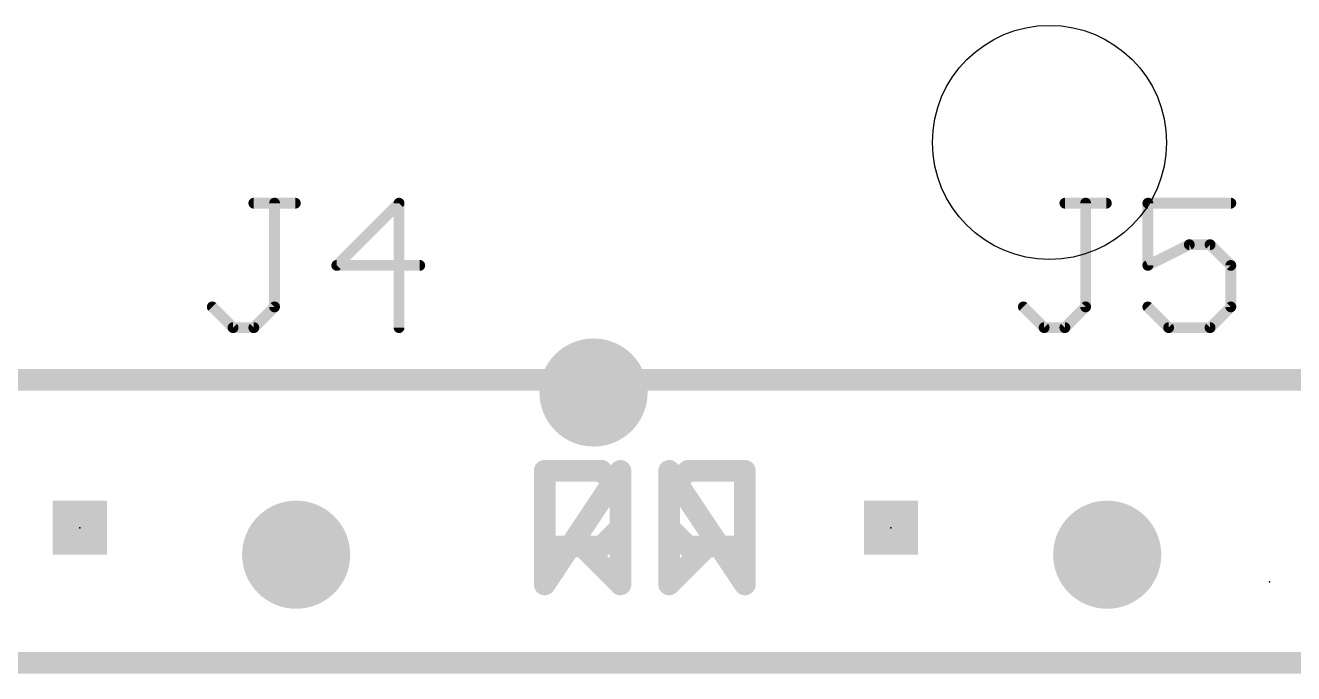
# Model space of a CAD drawing. Extents: x -8 to 103, y -21 to 29.
# Drawn here: x 28.7 to 40.61, y -0.1 to 5.99 of the extents above; entities that cross this region are included whole.
import ezdxf

# ---------------------------------------------------------------- set-up
doc = ezdxf.new("R2010")
doc.units = 0
for name, color, linetype in [('18', 110, 'CONTINUOUS'), ('20', 53, 'CONTINUOUS'), ('21', 41, 'CONTINUOUS'), ('22', 40, 'CONTINUOUS'), ('23', 53, 'CONTINUOUS'), ('24', 53, 'CONTINUOUS'), ('25', 253, 'CONTINUOUS'), ('51', 53, 'CONTINUOUS')]:
    doc.layers.add(name, color=color, linetype=linetype)

# ---------------------------------------------------------------- blocks, each defined once
blk = doc.blocks.new('RECT')
blk.add_solid([(-0.5, -0.5), (0.5, -0.5), (-0.5, 0.5), (0.5, 0.5)])
blk = doc.blocks.new('ROUNDV')
at = {"const_width": 0.5}
blk.add_lwpolyline([(0, -0.25, 1), (0, 0.25, 1), (0, -0.25)], format="xyb", dxfattribs=at)

msp = doc.modelspace()

# ---------------------------------------------------------------- linework, layer by layer
at = {"layer": '20', "const_width": 0.2032}
msp.add_lwpolyline([(0, 0), (45.72, 0)], dxfattribs=at)
at = {"layer": '20'}
msp.add_circle((38.32, 4.89), 1.1, dxfattribs=at)
at = {"layer": '21', "const_width": 0.2032}
for points in [[(24.72, 2.66), (45.72, 2.66)], [(33.5768, 0.7366), (33.5768, 1.8043)], [(33.5768, 1.8043), (34.1107, 1.8043)], [(34.1107, 1.8043), (34.2886, 1.6264)], [(34.7462, 0.7366), (34.7462, 1.8043)], [(34.7462, 1.8043), (35.458, 0.7366)], [(35.458, 0.7366), (35.458, 1.8043)], [(34.2886, 1.6264), (34.2886, 1.2705)], [(34.2886, 1.2705), (34.1107, 1.0925)], [(34.1107, 1.0925), (33.5768, 1.0925)], [(33.9327, 1.0925), (34.2886, 0.7366)]]:
    msp.add_lwpolyline(points, dxfattribs=at)
at = {"layer": '21', "const_width": 0.1016}
for points in [[(33.6276, 1.8043, 1), (33.526, 1.8043)], [(33.5768, 1.8551, 1), (33.5768, 1.7535)], [(34.1466, 1.8402, 1), (34.0747, 1.7684)], [(34.1107, 1.7535, 1), (34.1107, 1.8551)], [(34.797, 1.8043, 1), (34.6954, 1.8043)], [(34.7885, 1.8325, 1), (34.7039, 1.7761)], [(35.5088, 1.8043, 1), (35.4072, 1.8043)], [(34.3394, 1.6264, 1), (34.2378, 1.6264)], [(34.2527, 1.5904, 1), (34.3245, 1.6623)], [(34.2378, 1.2705, 1), (34.3394, 1.2705)], [(34.3245, 1.2345, 1), (34.2527, 1.3064)], [(33.5768, 1.1433, 1), (33.5768, 1.0417)], [(33.9686, 1.1284, 1), (33.8968, 1.0566)], [(34.1107, 1.0417, 1), (34.1107, 1.1433)], [(34.0747, 1.1284, 1), (34.1466, 1.0566)], [(33.526, 0.7366, 1), (33.6276, 0.7366)], [(34.2527, 0.7007, 1), (34.3245, 0.7725)], [(34.6954, 0.7366, 1), (34.797, 0.7366)], [(35.4072, 0.7366, 1), (35.5088, 0.7366)], [(35.4157, 0.7084, 1), (35.5003, 0.7648)]]:
    msp.add_lwpolyline(points, format="xyb", dxfattribs=at)
at = {"layer": '22', "const_width": 0.2032}
for points in [[(34.289, 1.8043), (33.5772, 0.7366)], [(33.5772, 0.7366), (33.5772, 1.8043)], [(34.289, 0.7366), (34.289, 1.8043)], [(34.9245, 1.8043), (34.7466, 1.6264)], [(35.4584, 1.8043), (34.9245, 1.8043)], [(35.4584, 0.7366), (35.4584, 1.8043)], [(34.7466, 1.6264), (34.7466, 1.2705)], [(34.7466, 1.2705), (34.9245, 1.0925)], [(35.1025, 1.0925), (34.7466, 0.7366)], [(34.9245, 1.0925), (35.4584, 1.0925)]]:
    msp.add_lwpolyline(points, dxfattribs=at)
at = {"layer": '22', "const_width": 0.1016}
for points in [[(33.628, 1.8043, 1), (33.5264, 1.8043)], [(34.3398, 1.8043, 1), (34.2382, 1.8043)], [(34.3313, 1.7761, 1), (34.2467, 1.8325)], [(34.9245, 1.8551, 1), (34.9245, 1.7535)], [(34.9605, 1.7684, 1), (34.8886, 1.8402)], [(35.5092, 1.8043, 1), (35.4076, 1.8043)], [(35.4584, 1.7535, 1), (35.4584, 1.8551)], [(34.7974, 1.6264, 1), (34.6958, 1.6264)], [(34.7107, 1.6623, 1), (34.7825, 1.5904)], [(34.7825, 1.3064, 1), (34.7107, 1.2345)], [(34.6958, 1.2705, 1), (34.7974, 1.2705)], [(34.9245, 1.1433, 1), (34.9245, 1.0417)], [(35.1384, 1.0566, 1), (35.0666, 1.1284)], [(35.4584, 1.0417, 1), (35.4584, 1.1433)], [(34.8886, 1.0566, 1), (34.9605, 1.1284)], [(33.5349, 0.7648, 1), (33.6195, 0.7084)], [(33.5264, 0.7366, 1), (33.628, 0.7366)], [(34.2382, 0.7366, 1), (34.3398, 0.7366)], [(34.7107, 0.7725, 1), (34.7825, 0.7007)], [(35.4076, 0.7366, 1), (35.5092, 0.7366)]]:
    msp.add_lwpolyline(points, format="xyb", dxfattribs=at)
at = {"layer": '23'}
for p in [(29.21, 1.27), (36.83, 1.27), (40.386, 0.762)]:
    msp.add_point(p, dxfattribs=at)
at = {"layer": '24'}
msp.add_point((40.386, 0.762), dxfattribs=at)
at = {"layer": '25', "const_width": 0.1016}
for points in [[(30.8444, 4.319), (31.2342, 4.319)], [(31.0393, 3.3445), (31.0393, 4.319)], [(32.2087, 4.319), (31.624, 3.7343)], [(32.2087, 3.1496), (32.2087, 4.319)], [(38.4644, 4.319), (38.8542, 4.319)], [(38.6593, 3.3445), (38.6593, 4.319)], [(40.0236, 4.319), (39.244, 4.319)], [(39.244, 4.319), (39.244, 3.7343)], [(39.244, 3.7343), (39.6338, 3.9292)], [(39.6338, 3.9292), (39.8287, 3.9292)], [(39.8287, 3.9292), (40.0236, 3.7343)], [(31.624, 3.7343), (32.4036, 3.7343)], [(40.0236, 3.7343), (40.0236, 3.3445)], [(30.4546, 3.3445), (30.6495, 3.1496)], [(30.8444, 3.1496), (31.0393, 3.3445)], [(38.0746, 3.3445), (38.2695, 3.1496)], [(38.4644, 3.1496), (38.6593, 3.3445)], [(39.4389, 3.1496), (39.244, 3.3445)], [(40.0236, 3.3445), (39.8287, 3.1496)], [(30.6495, 3.1496), (30.8444, 3.1496)], [(38.2695, 3.1496), (38.4644, 3.1496)], [(39.8287, 3.1496), (39.4389, 3.1496)]]:
    msp.add_lwpolyline(points, dxfattribs=at)
at = {"layer": '25', "const_width": 0.0508}
for points in [[(30.8444, 4.3444, 1), (30.8444, 4.2936)], [(31.0647, 4.319, 1), (31.0139, 4.319)], [(31.2342, 4.2936, 1), (31.2342, 4.3444)], [(32.2341, 4.319, 1), (32.1833, 4.319)], [(32.2267, 4.301, 1), (32.1907, 4.337)], [(38.4644, 4.3444, 1), (38.4644, 4.2936)], [(38.6847, 4.319, 1), (38.6339, 4.319)], [(38.8542, 4.2936, 1), (38.8542, 4.3444)], [(39.244, 4.3444, 1), (39.244, 4.2936)], [(39.2694, 4.319, 1), (39.2186, 4.319)], [(40.0236, 4.2936, 1), (40.0236, 4.3444)], [(39.6338, 3.9546, 1), (39.6338, 3.9038)], [(39.6452, 3.9065, 1), (39.6224, 3.9519)], [(39.8467, 3.9472, 1), (39.8107, 3.9112)], [(39.8287, 3.9038, 1), (39.8287, 3.9546)], [(31.606, 3.7523, 1), (31.642, 3.7163)], [(31.624, 3.7597, 1), (31.624, 3.7089)], [(32.4036, 3.7089, 1), (32.4036, 3.7597)], [(39.2326, 3.757, 1), (39.2554, 3.7116)], [(39.2186, 3.7343, 1), (39.2694, 3.7343)], [(40.049, 3.7343, 1), (39.9982, 3.7343)], [(40.0056, 3.7163, 1), (40.0416, 3.7523)], [(30.4726, 3.3625, 1), (30.4366, 3.3265)], [(31.0139, 3.3445, 1), (31.0647, 3.3445)], [(31.0573, 3.3265, 1), (31.0213, 3.3625)], [(38.0926, 3.3625, 1), (38.0566, 3.3265)], [(38.6339, 3.3445, 1), (38.6847, 3.3445)], [(38.6773, 3.3265, 1), (38.6413, 3.3625)], [(39.262, 3.3625, 1), (39.226, 3.3265)], [(39.9982, 3.3445, 1), (40.049, 3.3445)], [(40.0416, 3.3265, 1), (40.0056, 3.3625)], [(30.6495, 3.175, 1), (30.6495, 3.1242)], [(30.6315, 3.1316, 1), (30.6675, 3.1676)], [(30.8264, 3.1676, 1), (30.8624, 3.1316)], [(30.8444, 3.1242, 1), (30.8444, 3.175)], [(32.1833, 3.1496, 1), (32.2341, 3.1496)], [(38.2695, 3.175, 1), (38.2695, 3.1242)], [(38.2515, 3.1316, 1), (38.2875, 3.1676)], [(38.4464, 3.1676, 1), (38.4824, 3.1316)], [(38.4644, 3.1242, 1), (38.4644, 3.175)], [(39.4389, 3.175, 1), (39.4389, 3.1242)], [(39.4209, 3.1316, 1), (39.4569, 3.1676)], [(39.8107, 3.1676, 1), (39.8467, 3.1316)], [(39.8287, 3.1242, 1), (39.8287, 3.175)]]:
    msp.add_lwpolyline(points, format="xyb", dxfattribs=at)

# ---------------------------------------------------------------- block references
at = {"layer": '18', "xscale": 1.016, "yscale": 1.016}
for p in [(34.036, 2.54), (34.036, 2.54), (31.242, 1.016), (31.242, 1.016), (38.862, 1.016), (38.862, 1.016)]:
    msp.add_blockref('ROUNDV', p, dxfattribs=at)
at = {"layer": '51', "xscale": 0.508, "yscale": 0.508}
for p in [(29.21, 1.27), (36.83, 1.27)]:
    msp.add_blockref('RECT', p, dxfattribs=at)

doc.saveas('drawing.dxf')
